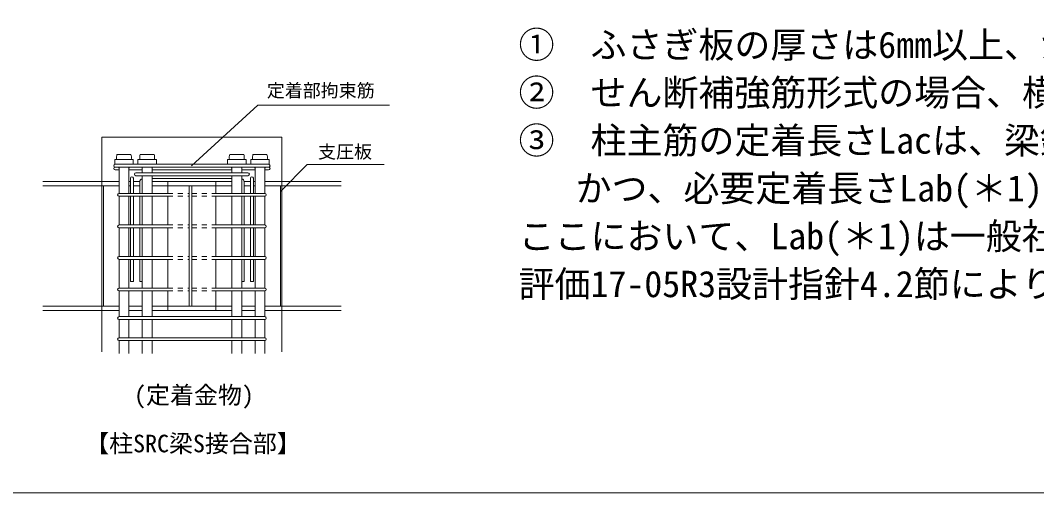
# Model space of a CAD drawing. Units: millimetres, scale not verified. Extents: x -210 to 382, y -132 to 268.
# Drawn here: x 101.4 to 186.2, y 77.9 to 117.3 of the extents above; entities that cross this region are included whole.
import ezdxf
from ezdxf.enums import TextEntityAlignment as Align

# ---------------------------------------------------------------- set-up
doc = ezdxf.new("R2010")
doc.units = ezdxf.units.MM
doc.header["$LTSCALE"] = 2
doc.linetypes.add('USER2', pattern=[0.41664, 0.20828, -0.20836])
for name, color, linetype, lineweight in [('0-0_0', 5, 'Continuous', 18), ('0-7_文字', 7, 'Continuous', 20), ('0-9_内枠', 7, 'Continuous', 18)]:
    doc.layers.add(name, color=color, linetype=linetype, lineweight=lineweight)
doc.styles.add('ＭＳ ゴシック', font='')
doc.styles.get('ＭＳ ゴシック').set_extended_font_data('MS Gothic')

msp = doc.modelspace()

# ---------------------------------------------------------------- linework, layer by layer
at = {"layer": '0-0_0'}
for p, q in [((108.201, 107.549), (123.217, 107.549)), ((108.201, 107.549), (108.201, 103.86)), ((123.217, 107.549), (123.217, 103.86)), ((122.105, 105.289), (109.264, 105.289)), ((122.105, 105.055), (109.314, 105.055)), ((109.314, 104.821), (109.628, 104.821)), ((110.448, 104.821), (111.564, 104.821)), ((111.038, 104.576), (120.38, 104.576)), ((111.038, 104.342), (120.38, 104.342)), ((112.383, 104.821), (119.035, 104.821)), ((120.97, 104.821), (119.854, 104.821)), ((122.105, 104.821), (121.79, 104.821)), ((103.275, 103.86), (109.628, 103.86)), ((108.201, 103.86), (108.201, 93.104)), ((108.201, 103.86), (108.201, 89.651)), ((108.336, 103.494), (108.336, 93.47)), ((108.336, 103.494), (108.336, 93.47)), ((110.448, 103.86), (110.588, 103.86)), ((110.448, 103.494), (110.588, 103.494)), ((110.588, 104.128), (110.588, 102.867)), ((110.822, 104.128), (110.822, 102.867)), ((110.822, 103.86), (111.357, 103.86)), ((110.822, 103.494), (111.355, 103.494)), ((111.355, 103.824), (111.355, 102.867)), ((112.383, 104.094), (119.035, 104.094)), ((112.383, 103.86), (119.035, 103.86)), ((112.383, 103.494), (119.035, 103.494)), ((113.709, 103.86), (113.709, 102.867)), ((115.475, 93.47), (115.475, 103.494)), ((115.709, 93.47), (115.709, 103.494)), ((117.709, 103.86), (117.709, 102.867)), ((120.596, 103.86), (120.061, 103.86)), ((120.063, 103.824), (120.063, 102.867)), ((120.596, 103.494), (120.063, 103.494)), ((120.596, 104.128), (120.596, 102.867)), ((120.83, 104.128), (120.83, 102.867)), ((120.97, 103.86), (120.83, 103.86)), ((120.83, 103.494), (120.97, 103.494)), ((128.143, 103.86), (121.79, 103.86)), ((121.79, 103.494), (123.217, 103.494)), ((123.082, 103.494), (128.143, 103.494)), ((123.082, 103.494), (123.082, 93.47)), ((123.082, 103.494), (123.082, 93.47)), ((123.217, 103.86), (123.217, 93.104)), ((109.628, 102.867), (113.709, 102.867)), ((109.628, 102.867), (113.709, 102.867)), ((109.628, 102.633), (113.709, 102.633)), ((109.628, 102.633), (113.709, 102.633)), ((110.588, 102.633), (110.588, 100.232)), ((110.822, 102.633), (110.822, 100.232)), ((111.355, 102.633), (111.355, 100.232)), ((113.709, 102.633), (113.709, 100.232)), ((121.79, 102.867), (117.709, 102.867)), ((121.79, 102.867), (117.709, 102.867)), ((121.79, 102.633), (117.709, 102.633)), ((121.79, 102.633), (117.709, 102.633)), ((117.709, 102.633), (117.709, 100.232)), ((120.063, 102.633), (120.063, 100.232)), ((120.596, 102.633), (120.596, 100.232)), ((120.83, 102.633), (120.83, 100.232)), ((109.628, 100.232), (113.709, 100.232)), ((109.628, 100.232), (113.709, 100.232)), ((121.79, 100.232), (117.709, 100.232)), ((121.79, 100.232), (117.709, 100.232)), ((109.628, 99.998), (113.709, 99.998)), ((109.628, 99.998), (113.709, 99.998)), ((110.588, 99.998), (110.588, 97.597)), ((110.822, 99.998), (110.822, 97.597)), ((111.355, 99.998), (111.355, 97.597)), ((113.709, 99.998), (113.709, 97.597)), ((121.79, 99.998), (117.709, 99.998)), ((121.79, 99.998), (117.709, 99.998)), ((117.709, 99.998), (117.709, 97.597)), ((120.063, 99.998), (120.063, 97.597)), ((120.596, 99.998), (120.596, 97.597)), ((120.83, 99.998), (120.83, 97.597)), ((109.628, 97.597), (113.709, 97.597)), ((109.628, 97.597), (113.709, 97.597)), ((121.79, 97.597), (117.709, 97.597)), ((121.79, 97.597), (117.709, 97.597)), ((109.628, 97.363), (113.709, 97.363)), ((109.628, 97.363), (113.709, 97.363)), ((110.588, 97.363), (110.588, 95.512)), ((110.822, 97.363), (110.822, 95.512)), ((111.355, 97.363), (111.355, 95.512)), ((113.709, 97.363), (113.709, 94.963)), ((121.79, 97.363), (117.709, 97.363)), ((121.79, 97.363), (117.709, 97.363)), ((117.709, 97.363), (117.709, 94.963)), ((120.063, 97.363), (120.063, 95.512)), ((120.596, 97.363), (120.596, 95.512)), ((120.83, 97.363), (120.83, 95.512)), ((109.628, 94.963), (113.709, 94.963)), ((109.628, 94.963), (113.709, 94.963)), ((110.588, 95.512), (110.822, 95.512)), ((111.355, 95.512), (111.564, 95.512)), ((121.79, 94.963), (117.709, 94.963)), ((121.79, 94.963), (117.709, 94.963)), ((120.063, 95.512), (119.854, 95.512)), ((120.83, 95.512), (120.596, 95.512)), ((109.628, 94.728), (113.709, 94.728)), ((109.628, 94.728), (113.709, 94.728)), ((113.709, 94.728), (113.709, 93.47)), ((121.79, 94.728), (117.709, 94.728)), ((121.79, 94.728), (117.709, 94.728)), ((117.709, 94.728), (117.709, 93.47)), ((103.275, 93.47), (108.201, 93.47)), ((108.201, 93.47), (109.628, 93.47)), ((110.448, 93.47), (111.564, 93.47)), ((112.383, 93.47), (119.035, 93.47)), ((113.709, 93.47), (113.709, 93.104)), ((117.709, 93.47), (117.709, 93.104)), ((119.854, 93.47), (120.97, 93.47)), ((123.217, 93.47), (121.79, 93.47)), ((123.217, 93.47), (128.143, 93.47)), ((103.275, 93.104), (109.628, 93.104)), ((109.628, 92.586), (121.79, 92.586)), ((110.448, 93.104), (111.564, 93.104)), ((112.383, 93.104), (119.035, 93.104)), ((119.854, 93.104), (120.97, 93.104)), ((121.79, 93.104), (128.143, 93.104)), ((128.143, 93.104), (121.79, 93.104)), ((123.217, 93.104), (123.217, 89.651)), ((109.628, 92.351), (121.79, 92.351)), ((109.628, 90.822), (117.709, 90.822)), ((121.79, 90.822), (117.709, 90.822)), ((109.628, 90.588), (117.709, 90.588)), ((121.79, 90.588), (117.709, 90.588))]:
    msp.add_line(p, q, dxfattribs=at)
at = {"layer": '0-0_0', "color": 4}
for p, q in [((110.622, 106.115), (109.454, 106.115)), ((112.558, 106.115), (111.39, 106.115)), ((118.86, 106.115), (120.029, 106.115)), ((120.796, 106.115), (121.964, 106.115)), ((110.812, 105.702), (109.264, 105.702)), ((109.264, 105.702), (109.264, 105.289)), ((109.264, 105.289), (110.812, 105.289)), ((110.812, 105.289), (110.812, 105.702)), ((112.748, 105.702), (111.199, 105.702)), ((111.199, 105.702), (111.199, 105.289)), ((111.199, 105.289), (112.748, 105.289)), ((112.748, 105.289), (112.748, 105.702)), ((118.67, 105.702), (120.219, 105.702)), ((118.67, 105.289), (118.67, 105.702)), ((120.219, 105.289), (118.67, 105.289)), ((120.219, 105.702), (120.219, 105.289)), ((120.606, 105.702), (122.154, 105.702)), ((120.606, 105.289), (120.606, 105.702)), ((122.154, 105.289), (120.606, 105.289)), ((122.154, 105.702), (122.154, 105.289)), ((109.628, 104.96), (109.628, 104.532)), ((109.628, 104.532), (109.628, 102.867)), ((110.448, 104.96), (110.448, 104.532)), ((110.448, 104.531), (110.448, 102.867)), ((111.564, 104.96), (111.564, 104.576)), ((111.564, 104.342), (111.564, 102.867)), ((112.383, 104.96), (112.383, 104.576)), ((112.383, 104.342), (112.383, 102.867)), ((119.035, 104.96), (119.035, 104.576)), ((119.035, 104.342), (119.035, 102.867)), ((119.854, 104.96), (119.854, 104.576)), ((119.854, 104.342), (119.854, 102.867)), ((120.97, 104.96), (120.97, 104.532)), ((120.97, 104.531), (120.97, 102.867)), ((121.79, 104.96), (121.79, 104.532)), ((121.79, 104.532), (121.79, 102.867)), ((109.628, 102.633), (109.628, 100.232)), ((109.628, 102.633), (109.628, 100.232)), ((109.628, 102.633), (109.628, 100.232)), ((110.448, 102.633), (110.448, 100.232)), ((110.448, 102.633), (110.448, 100.232)), ((110.448, 102.633), (110.448, 100.232)), ((111.564, 102.633), (111.564, 100.232)), ((111.564, 102.633), (111.564, 100.232)), ((111.564, 102.633), (111.564, 100.232)), ((111.564, 102.633), (111.564, 100.232)), ((111.564, 102.633), (111.564, 100.232)), ((112.383, 102.633), (112.383, 100.232)), ((112.383, 102.633), (112.383, 100.232)), ((112.383, 102.633), (112.383, 100.232)), ((112.383, 102.633), (112.383, 100.232)), ((112.383, 102.633), (112.383, 100.232)), ((119.035, 102.633), (119.035, 100.232)), ((119.035, 102.633), (119.035, 100.232)), ((119.035, 102.633), (119.035, 100.232)), ((119.854, 102.633), (119.854, 100.232)), ((119.854, 102.633), (119.854, 100.232)), ((119.854, 102.633), (119.854, 100.232)), ((120.97, 102.633), (120.97, 100.232)), ((120.97, 102.633), (120.97, 100.232)), ((120.97, 102.633), (120.97, 100.232)), ((120.97, 102.633), (120.97, 100.232)), ((120.97, 102.633), (120.97, 100.232)), ((121.79, 102.633), (121.79, 100.232)), ((121.79, 102.633), (121.79, 100.232)), ((121.79, 102.633), (121.79, 100.232)), ((121.79, 102.633), (121.79, 100.232)), ((121.79, 102.633), (121.79, 100.232)), ((109.628, 99.998), (109.628, 97.597)), ((109.628, 99.998), (109.628, 97.597)), ((109.628, 99.998), (109.628, 97.597)), ((110.448, 99.998), (110.448, 97.597)), ((110.448, 99.998), (110.448, 97.597)), ((110.448, 99.998), (110.448, 97.597)), ((111.564, 99.998), (111.564, 97.597)), ((111.564, 99.998), (111.564, 97.597)), ((111.564, 99.998), (111.564, 97.597)), ((111.564, 99.998), (111.564, 97.597)), ((111.564, 99.998), (111.564, 97.597)), ((112.383, 99.998), (112.383, 97.597)), ((112.383, 99.998), (112.383, 97.597)), ((112.383, 99.998), (112.383, 97.597)), ((112.383, 99.998), (112.383, 97.597)), ((112.383, 99.998), (112.383, 97.597)), ((119.035, 99.998), (119.035, 97.597)), ((119.035, 99.998), (119.035, 97.597)), ((119.035, 99.998), (119.035, 97.597)), ((119.854, 99.998), (119.854, 97.597)), ((119.854, 99.998), (119.854, 97.597)), ((119.854, 99.998), (119.854, 97.597)), ((120.97, 99.998), (120.97, 97.597)), ((120.97, 99.998), (120.97, 97.597)), ((120.97, 99.998), (120.97, 97.597)), ((120.97, 99.998), (120.97, 97.597)), ((120.97, 99.998), (120.97, 97.597)), ((121.79, 99.998), (121.79, 97.597)), ((121.79, 99.998), (121.79, 97.597)), ((121.79, 99.998), (121.79, 97.597)), ((121.79, 99.998), (121.79, 97.597)), ((121.79, 99.998), (121.79, 97.597)), ((109.628, 97.363), (109.628, 94.963)), ((109.628, 97.363), (109.628, 94.963)), ((109.628, 97.363), (109.628, 94.963)), ((110.448, 97.363), (110.448, 94.963)), ((110.448, 97.363), (110.448, 94.963)), ((110.448, 97.363), (110.448, 94.963)), ((111.564, 97.363), (111.564, 94.963)), ((111.564, 97.363), (111.564, 94.963)), ((111.564, 97.363), (111.564, 94.963)), ((111.564, 97.363), (111.564, 94.963)), ((111.564, 97.363), (111.564, 94.963)), ((112.383, 97.363), (112.383, 94.963)), ((112.383, 97.363), (112.383, 94.963)), ((112.383, 97.363), (112.383, 94.963)), ((112.383, 97.363), (112.383, 94.963)), ((112.383, 97.363), (112.383, 94.963)), ((119.035, 97.363), (119.035, 94.963)), ((119.035, 97.363), (119.035, 94.963)), ((119.035, 97.363), (119.035, 94.963)), ((119.854, 97.363), (119.854, 94.963)), ((119.854, 97.363), (119.854, 94.963)), ((119.854, 97.363), (119.854, 94.963)), ((120.97, 97.363), (120.97, 94.963)), ((120.97, 97.363), (120.97, 94.963)), ((120.97, 97.363), (120.97, 94.963)), ((120.97, 97.363), (120.97, 94.963)), ((120.97, 97.363), (120.97, 94.963)), ((121.79, 97.363), (121.79, 94.963)), ((121.79, 97.363), (121.79, 94.963)), ((121.79, 97.363), (121.79, 94.963)), ((121.79, 97.363), (121.79, 94.963)), ((121.79, 97.363), (121.79, 94.963)), ((109.628, 94.728), (109.628, 92.586)), ((110.448, 94.728), (110.448, 92.586)), ((111.564, 94.728), (111.564, 92.586)), ((112.383, 94.728), (112.383, 92.586)), ((119.035, 94.728), (119.035, 92.586)), ((119.854, 94.728), (119.854, 92.586)), ((120.97, 94.728), (120.97, 92.586)), ((121.79, 94.728), (121.79, 92.586)), ((109.628, 92.351), (109.628, 90.822)), ((110.448, 92.351), (110.448, 90.822)), ((111.564, 92.351), (111.564, 90.822)), ((112.383, 92.351), (112.383, 90.822)), ((119.035, 92.351), (119.035, 90.822)), ((119.854, 92.351), (119.854, 90.822)), ((120.97, 92.351), (120.97, 90.822)), ((121.79, 92.351), (121.79, 90.822)), ((109.628, 90.588), (109.628, 89.505)), ((110.448, 90.588), (110.448, 89.505)), ((111.564, 90.588), (111.564, 89.505)), ((111.564, 90.588), (111.564, 89.505)), ((112.383, 90.588), (112.383, 89.505)), ((112.383, 90.588), (112.383, 89.505)), ((119.035, 90.588), (119.035, 89.505)), ((119.035, 90.588), (119.035, 89.505)), ((119.854, 90.588), (119.854, 89.505)), ((119.854, 90.588), (119.854, 89.505)), ((120.97, 90.588), (120.97, 89.505)), ((121.79, 90.588), (121.79, 89.505))]:
    msp.add_line(p, q, dxfattribs=at)
at = {"layer": '0-0_0', "color": 4, "lineweight": 20}
for q in [(123.133, 103.049), (131.725, 105.275)]:
    msp.add_line((125.319, 105.275), q, dxfattribs=at)
at = {"layer": '0-0_0', "linetype": 'USER2'}
for p, q in [((113.709, 102.867), (115.475, 102.867)), ((113.709, 102.633), (115.475, 102.633)), ((115.709, 102.867), (117.709, 102.867)), ((115.709, 102.633), (117.709, 102.633)), ((113.709, 100.232), (115.475, 100.232)), ((115.709, 100.232), (117.709, 100.232)), ((113.709, 99.998), (115.475, 99.998)), ((115.709, 99.998), (117.709, 99.998)), ((113.709, 97.597), (115.475, 97.597)), ((115.709, 97.597), (117.709, 97.597)), ((113.709, 97.363), (115.475, 97.363)), ((115.709, 97.363), (117.709, 97.363)), ((113.709, 94.963), (115.475, 94.963)), ((115.709, 94.963), (117.709, 94.963)), ((113.709, 94.728), (115.475, 94.728)), ((115.709, 94.728), (117.709, 94.728))]:
    msp.add_line(p, q, dxfattribs=at)
at = {"layer": '0-0_0', "color": 4, "lineweight": 20}
msp.add_lwpolyline([(115.667, 105.169), (121.209, 110.219), (132.194, 110.219)], dxfattribs=at)
at = {"layer": '0-0_0'}
msp.add_lwpolyline([(103.275, 103.494), (108.201, 103.494), (109.628, 103.494)], dxfattribs=at)
at = {"layer": '0-0_0', "color": 4}
for centre, radius, start, end in [((110.349, 105.845), 0.935, 163.19823, 188.7872), ((109.727, 105.845), 0.935, 351.2128, 16.80177), ((112.285, 105.845), 0.935, 163.19823, 188.7872), ((111.662, 105.845), 0.935, 351.2128, 16.80177), ((119.756, 105.845), 0.935, 163.19823, 188.7872), ((119.133, 105.845), 0.935, 351.2128, 16.80177), ((121.691, 105.845), 0.935, 163.19823, 188.7872), ((121.069, 105.845), 0.935, 351.2128, 16.80177), ((110.693, 105.365), 1.139, 195.77758, 200.80996), ((109.383, 105.365), 1.139, 339.19004, 344.22242), ((112.629, 105.365), 1.139, 195.77758, 200.80996), ((111.318, 105.365), 1.139, 339.19004, 344.22242), ((120.1, 105.365), 1.139, 195.77758, 200.80996), ((118.789, 105.365), 1.139, 339.19004, 344.22242), ((122.035, 105.365), 1.139, 195.77758, 200.80996), ((120.725, 105.365), 1.139, 339.19004, 344.22242)]:
    msp.add_arc(centre, radius, start, end, dxfattribs=at)
at = {"layer": '0-0_0'}
for centre, radius, start, end in [((109.314, 105.172), 0.117, 90, 270), ((122.105, 105.172), 0.117, 270, 90), ((109.314, 104.938), 0.117, 90, 270), ((111.038, 104.459), 0.117, 90, 270), ((120.38, 104.459), 0.117, 270, 90), ((122.105, 104.938), 0.117, 270, 90), ((110.705, 104.128), 0.117, 0, 180), ((111.625, 103.824), 0.27, 103.12828, 180), ((119.793, 103.824), 0.27, 0, 76.87172), ((120.713, 104.128), 0.117, 0, 180), ((109.628, 102.75), 0.117, 90, 270), ((109.628, 102.75), 0.117, 90, 270), ((121.79, 102.75), 0.117, 270, 90), ((121.79, 102.75), 0.117, 270, 90), ((109.628, 100.115), 0.117, 90, 270), ((109.628, 100.115), 0.117, 90, 270), ((121.79, 100.115), 0.117, 270, 90), ((121.79, 100.115), 0.117, 270, 90), ((109.628, 97.48), 0.117, 90, 270), ((109.628, 97.48), 0.117, 90, 270), ((121.79, 97.48), 0.117, 270, 90), ((121.79, 97.48), 0.117, 270, 90), ((109.628, 94.845), 0.117, 90, 270), ((109.628, 94.845), 0.117, 90, 270), ((121.79, 94.845), 0.117, 270, 90), ((121.79, 94.845), 0.117, 270, 90), ((109.628, 92.469), 0.117, 90, 270), ((121.79, 92.469), 0.117, 270, 90), ((109.628, 90.705), 0.117, 90, 270), ((121.79, 90.705), 0.117, 270, 90)]:
    msp.add_arc(centre, radius, start, end, dxfattribs=at)
at = {"layer": '0-9_内枠'}
msp.add_lwpolyline([(22.876, 168.245), (22.876, 77.899), (372.196, 77.899)], dxfattribs=at)

# ---------------------------------------------------------------- texts
at = {"layer": '0-0_0', "color": 7, "style": 'ＭＳ ゴシック'}
for s, height, p in [('定着部拘束筋', 1.1, (121.948, 110.567)), ('支圧板', 1.1, (126.227, 105.462)), ('(定着金物)', 1.466, (110.877, 84.867)), ('【柱SRC梁S接合部】', 1.466, (106.799, 80.828))]:
    msp.add_text(s, height=height, dxfattribs=at).set_placement(p, align=Align.BOTTOM_LEFT)
at = {"layer": '0-7_文字', "style": 'ＭＳ ゴシック'}
for s, p in [('①\u3000ふさぎ板の厚さは6mm以上、かつ、柱せいDcの1/125以上とする。', (142.95, 113.505)), ('②\u3000せん断補強筋形式の場合、横補強筋比ｐｊｗｈ≧0.2%以上とする。', (142.95, 109.514)), ('③\u3000柱主筋の定着長さLacは、梁鉄骨下フランジ下面から21db以上、', (142.95, 105.522)), ('かつ、必要定着長さLab(＊1)以上とする。', (147.702, 101.531)), ('ここにおいて、Lab(＊1)は一般社団法人建築構造技術支援機構\u3000', (142.95, 97.54)), ('評価17-05R3設計指針4.2節により計算される必要定着長さである。', (142.95, 93.549))]:
    msp.add_text(s, height=2.199, dxfattribs=at).set_placement(p, align=Align.BOTTOM_LEFT)

doc.saveas('drawing.dxf')
